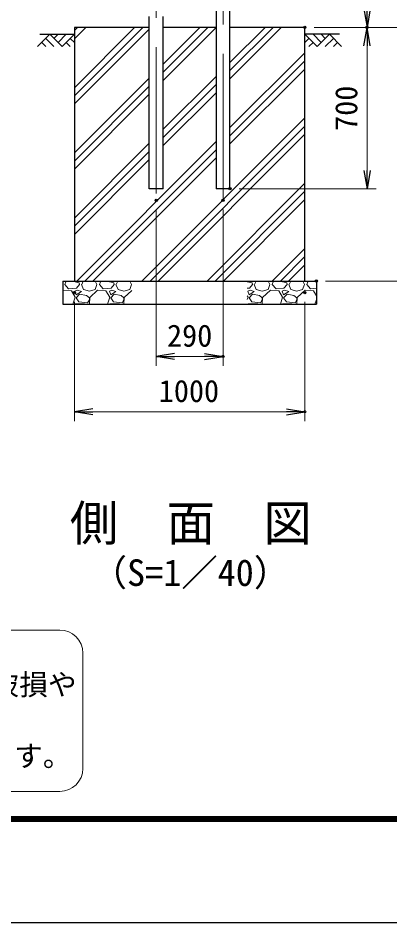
# Model space of a CAD drawing. Units: millimetres, scale not verified. Extents: x -8399 to 8401, y -5940 to 5940.
# Drawn here: x -2188 to -574, y -5940 to -2015 of the extents above; entities that cross this region are included whole.
import ezdxf
from ezdxf.enums import TextEntityAlignment as Align

# ---------------------------------------------------------------- set-up
doc = ezdxf.new("R2010")
doc.units = ezdxf.units.MM
doc.header["$LTSCALE"] = 20
doc.header["$PDMODE"] = 32
doc.header["$PDSIZE"] = 10
doc.linetypes.add('USER1', pattern=[50.8, 31.75, -6.35, 6.35, -6.35])
for name, color, linetype, lineweight in [('0-0_D-DCR-HCH', 7, 'Continuous', 13), ('0-1_D-STR1', 1, 'Continuous', 25), ('0-2_D-STR4', 7, 'Continuous', 25), ('0-3_D-BGD', 7, 'Continuous', 25), ('0-4_D-BMK', 2, 'USER1', 13), ('0-5_D-STR-DIM', 7, 'Continuous', 13), ('0-C_D-TTL-TXT', 7, 'Continuous', 13), ('0-E_D-TTL', 7, 'Continuous', 25)]:
    doc.layers.add(name, color=color, linetype=linetype, lineweight=lineweight)
doc.layers.add('0-6_0', color=7, linetype='Continuous')
doc.layers.add('0-7_Defpoints', color=8, linetype='Continuous')
doc.styles.add('ＭＳ ゴシック', font='')
doc.styles.get('ＭＳ ゴシック').set_extended_font_data('MS Gothic')

# ---------------------------------------------------------------- blocks, each defined once
blk = doc.blocks.new('_Open')
at = {"layer": '0-6_0'}
blk.add_line((-20, 3.333), (0, 0), dxfattribs=at)
blk.add_lwpolyline([(-20, -3.333), (0, 0), (-20, 0)], dxfattribs=at)

msp = doc.modelspace()

# ---------------------------------------------------------------- linework, layer by layer
at = {"layer": '0-0_D-DCR-HCH'}
for p, q in [((-1943.58, -2104.86), (-1894.27, -2055.54)), ((-1943.58, -2069.5), (-1929.62, -2055.54)), ((-1943.58, -2352.35), (-1646.78, -2055.54)), ((-1943.58, -2316.99), (-1682.13, -2055.54)), ((-1943.58, -2387.7), (-1618.83, -2062.95)), ((-1558.33, -2249.94), (-1363.94, -2055.54)), ((-1558.33, -2214.58), (-1399.29, -2055.54)), ((-1558.33, -2285.29), (-1328.83, -2055.79)), ((-1268.33, -2278.14), (-1045.74, -2055.54)), ((-1268.33, -2242.78), (-1081.09, -2055.54)), ((-1268.33, -2207.43), (-1116.45, -2055.54)), ((-2050.01, -2085.54), (-2103.22, -2138.76)), ((-2067.74, -2103.28), (-2032.11, -2138.76)), ((-2050.01, -2085.54), (-1996.79, -2138.76)), ((-2032.27, -2103.28), (-2014.53, -2085.54)), ((-2014.53, -2121.02), (-1979.06, -2085.54)), ((-1996.79, -2138.76), (-1943.58, -2085.54)), ((-1961.32, -2103.28), (-1943.58, -2120.94)), ((-890.37, -2138.76), (-943.58, -2085.54)), ((-925.84, -2103.28), (-943.58, -2120.94)), ((-872.63, -2121.02), (-908.11, -2085.54)), ((-837.16, -2085.54), (-890.37, -2138.76)), ((-854.8, -2103.37), (-872.63, -2085.54)), ((-819.42, -2103.28), (-855.06, -2138.76)), ((-837.16, -2085.54), (-783.95, -2138.76)), ((-2085.48, -2121.02), (-2067.66, -2138.76)), ((-1979.06, -2121.02), (-1961.24, -2138.76)), ((-908.11, -2121.02), (-925.93, -2138.76)), ((-801.68, -2121.02), (-819.5, -2138.76)), ((-1268.33, -2490.27), (-943.58, -2165.52)), ((-1268.33, -2525.62), (-943.58, -2200.87)), ((-1268.33, -2560.98), (-943.58, -2236.23)), ((-1943.58, -2599.83), (-1618.83, -2275.08)), ((-1558.33, -2497.43), (-1328.83, -2267.93)), ((-1943.58, -2635.19), (-1618.83, -2310.44)), ((-1558.33, -2532.78), (-1328.83, -2303.28)), ((-1943.58, -2670.54), (-1618.83, -2345.79)), ((-1558.33, -2568.14), (-1328.83, -2338.64)), ((-1650.76, -3155.54), (-943.58, -2448.36)), ((-1615.41, -3155.54), (-943.58, -2483.72)), ((-1933.61, -3155.54), (-1328.83, -2550.77)), ((-1580.05, -3155.54), (-943.58, -2519.07)), ((-1943.58, -2882.68), (-1618.83, -2557.93)), ((-1898.25, -3155.54), (-1328.83, -2586.12)), ((-1943.58, -2918.03), (-1618.83, -2593.28)), ((-1943.58, -2953.39), (-1618.83, -2628.64)), ((-1862.9, -3155.54), (-1328.83, -2621.48)), ((-1367.92, -3155.54), (-943.58, -2731.2)), ((-1332.57, -3155.54), (-943.58, -2766.56)), ((-1297.21, -3155.54), (-943.58, -2801.91)), ((-1085.08, -3155.54), (-943.58, -3014.05)), ((-1049.72, -3155.54), (-943.58, -3049.4)), ((-1014.37, -3155.54), (-943.58, -3084.76)), ((-1985.13, -3171.29), (-1980.63, -3159.29)), ((-1968.63, -3189.29), (-1985.13, -3171.29)), ((-1952.13, -3156.29), (-1980.63, -3159.29)), ((-1922.13, -3163.79), (-1952.13, -3156.29)), ((-1920.63, -3171.29), (-1934.13, -3186.29)), ((-1920.63, -3171.29), (-1922.13, -3163.79)), ((-1913.13, -3171.29), (-1904.13, -3192.29)), ((-1911.63, -3171.29), (-1904.88, -3155.54)), ((-1853.13, -3192.29), (-1845.63, -3171.29)), ((-1852.9, -3155.54), (-1845.63, -3171.29)), ((-1835.13, -3171.29), (-1830.63, -3159.29)), ((-1818.63, -3189.29), (-1835.13, -3171.29)), ((-1802.13, -3156.29), (-1830.63, -3159.29)), ((-1772.13, -3163.79), (-1802.13, -3156.29)), ((-1770.63, -3171.29), (-1784.13, -3186.29)), ((-1770.63, -3171.29), (-1772.13, -3163.79)), ((-1763.13, -3171.29), (-1754.13, -3192.29)), ((-1761.63, -3171.29), (-1754.88, -3155.54)), ((-1703.13, -3192.29), (-1695.63, -3171.29)), ((-1702.9, -3155.54), (-1695.63, -3171.29)), ((-1172.13, -3163.79), (-1193.58, -3158.42)), ((-1170.63, -3171.29), (-1184.13, -3186.29)), ((-1170.63, -3171.29), (-1172.13, -3163.79)), ((-1163.13, -3171.29), (-1154.13, -3192.29)), ((-1161.63, -3171.29), (-1154.88, -3155.54)), ((-1103.13, -3192.29), (-1095.63, -3171.29)), ((-1102.9, -3155.54), (-1095.63, -3171.29)), ((-1085.13, -3171.29), (-1080.63, -3159.29)), ((-1068.63, -3189.29), (-1085.13, -3171.29)), ((-1052.13, -3156.29), (-1080.63, -3159.29)), ((-1022.13, -3163.79), (-1052.13, -3156.29)), ((-1020.63, -3171.29), (-1034.13, -3186.29)), ((-1020.63, -3171.29), (-1022.13, -3163.79)), ((-1013.13, -3171.29), (-1004.13, -3192.29)), ((-1011.63, -3171.29), (-1004.88, -3155.54)), ((-953.13, -3192.29), (-945.63, -3171.29)), ((-952.9, -3155.54), (-945.63, -3171.29)), ((-935.13, -3171.29), (-930.63, -3159.29)), ((-918.63, -3189.29), (-935.13, -3171.29)), ((-902.13, -3156.29), (-930.63, -3159.29)), ((-893.58, -3158.42), (-902.13, -3156.29)), ((-1992.63, -3195.29), (-1993.58, -3196.16)), ((-1956.63, -3198.29), (-1992.63, -3195.29)), ((-1934.13, -3186.29), (-1968.63, -3189.29)), ((-1940.13, -3225.29), (-1956.63, -3198.29)), ((-1931.13, -3195.29), (-1941.63, -3199.79)), ((-1941.63, -3199.79), (-1935.63, -3214.79)), ((-1935.63, -3214.79), (-1913.13, -3201.29)), ((-1920.63, -3213.29), (-1935.63, -3228.29)), ((-1913.13, -3201.29), (-1931.13, -3195.29)), ((-1890.63, -3217.79), (-1920.63, -3213.29)), ((-1904.13, -3192.29), (-1878.63, -3199.79)), ((-1878.63, -3228.29), (-1890.63, -3217.79)), ((-1878.63, -3199.79), (-1853.13, -3192.29)), ((-1842.63, -3195.29), (-1877.13, -3226.79)), ((-1806.63, -3198.29), (-1842.63, -3195.29)), ((-1784.13, -3186.29), (-1818.63, -3189.29)), ((-1790.13, -3225.29), (-1806.63, -3198.29)), ((-1781.13, -3195.29), (-1791.63, -3199.79)), ((-1791.63, -3199.79), (-1785.63, -3214.79)), ((-1785.63, -3214.79), (-1763.13, -3201.29)), ((-1770.63, -3213.29), (-1785.63, -3228.29)), ((-1763.13, -3201.29), (-1781.13, -3195.29)), ((-1740.63, -3217.79), (-1770.63, -3213.29)), ((-1754.13, -3192.29), (-1728.63, -3199.79)), ((-1728.63, -3228.29), (-1740.63, -3217.79)), ((-1728.63, -3199.79), (-1703.13, -3192.29)), ((-1693.58, -3196.16), (-1727.13, -3226.79)), ((-1184.13, -3186.29), (-1193.58, -3187.11)), ((-1181.13, -3195.29), (-1191.63, -3199.79)), ((-1191.63, -3199.79), (-1185.63, -3214.79)), ((-1185.63, -3214.79), (-1163.13, -3201.29)), ((-1170.63, -3213.29), (-1185.63, -3228.29)), ((-1163.13, -3201.29), (-1181.13, -3195.29)), ((-1140.63, -3217.79), (-1170.63, -3213.29)), ((-1154.13, -3192.29), (-1128.63, -3199.79)), ((-1128.63, -3228.29), (-1140.63, -3217.79)), ((-1128.63, -3199.79), (-1103.13, -3192.29)), ((-1092.63, -3195.29), (-1127.13, -3226.79)), ((-1056.63, -3198.29), (-1092.63, -3195.29)), ((-1034.13, -3186.29), (-1068.63, -3189.29)), ((-1040.13, -3225.29), (-1056.63, -3198.29)), ((-1031.13, -3195.29), (-1041.63, -3199.79)), ((-1041.63, -3199.79), (-1035.63, -3214.79)), ((-1035.63, -3214.79), (-1013.13, -3201.29)), ((-1020.63, -3213.29), (-1035.63, -3228.29)), ((-1013.13, -3201.29), (-1031.13, -3195.29)), ((-990.63, -3217.79), (-1020.63, -3213.29)), ((-1004.13, -3192.29), (-978.63, -3199.79)), ((-978.63, -3228.29), (-990.63, -3217.79)), ((-978.63, -3199.79), (-953.13, -3192.29)), ((-942.63, -3195.29), (-977.13, -3226.79)), ((-906.63, -3198.29), (-942.63, -3195.29)), ((-893.58, -3187.11), (-918.63, -3189.29)), ((-893.58, -3219.64), (-906.63, -3198.29)), ((-1949.81, -3255.54), (-1940.13, -3225.29)), ((-1940.21, -3255.54), (-1938.63, -3253.79)), ((-1938.63, -3253.79), (-1899.63, -3253.79)), ((-1935.63, -3228.29), (-1923.63, -3246.29)), ((-1923.63, -3246.29), (-1886.13, -3250.79)), ((-1899.63, -3253.79), (-1897.09, -3255.54)), ((-1886.13, -3250.79), (-1878.63, -3237.29)), ((-1878.63, -3237.29), (-1878.63, -3228.29)), ((-1877.13, -3226.79), (-1878.5, -3255.54)), ((-1799.81, -3255.54), (-1790.13, -3225.29)), ((-1790.21, -3255.54), (-1788.63, -3253.79)), ((-1788.63, -3253.79), (-1749.63, -3253.79)), ((-1785.63, -3228.29), (-1773.63, -3246.29)), ((-1773.63, -3246.29), (-1736.13, -3250.79)), ((-1749.63, -3253.79), (-1747.09, -3255.54)), ((-1736.13, -3250.79), (-1728.63, -3237.29)), ((-1728.63, -3237.29), (-1728.63, -3228.29)), ((-1727.13, -3226.79), (-1728.5, -3255.54)), ((-1190.13, -3225.29), (-1193.58, -3219.64)), ((-1193.58, -3236.07), (-1190.13, -3225.29)), ((-1190.21, -3255.54), (-1188.63, -3253.79)), ((-1188.63, -3253.79), (-1149.63, -3253.79)), ((-1185.63, -3228.29), (-1173.63, -3246.29)), ((-1173.63, -3246.29), (-1136.13, -3250.79)), ((-1149.63, -3253.79), (-1147.09, -3255.54)), ((-1136.13, -3250.79), (-1128.63, -3237.29)), ((-1128.63, -3237.29), (-1128.63, -3228.29)), ((-1127.13, -3226.79), (-1128.5, -3255.54)), ((-1049.81, -3255.54), (-1040.13, -3225.29)), ((-1040.21, -3255.54), (-1038.63, -3253.79)), ((-1038.63, -3253.79), (-999.63, -3253.79)), ((-1035.63, -3228.29), (-1023.63, -3246.29)), ((-1023.63, -3246.29), (-986.13, -3250.79)), ((-999.63, -3253.79), (-997.09, -3255.54)), ((-986.13, -3250.79), (-978.63, -3237.29)), ((-978.63, -3237.29), (-978.63, -3228.29)), ((-977.13, -3226.79), (-978.5, -3255.54)), ((-899.81, -3255.54), (-893.58, -3236.07))]:
    msp.add_line(p, q, dxfattribs=at)
at = {"layer": '0-1_D-STR1'}
for p, q in [((-1268.33, -2755.54), (-1268.33, 2353.46)), ((-1328.83, -1505.54), (-1328.83, -2755.54)), ((-1618.83, -2755.54), (-1618.83, -2008.99)), ((-1558.33, -2755.54), (-1558.33, -2008.99)), ((-1558.33, -2755.54), (-1618.83, -2755.54)), ((-1268.33, -2755.54), (-1328.83, -2755.54))]:
    msp.add_line(p, q, dxfattribs=at)
at = {"layer": '0-2_D-STR4'}
for p, q in [((-1328.83, -2055.54), (-1558.33, -2055.54)), ((-943.58, -2055.54), (-1268.33, -2055.54)), ((-943.58, -3155.54), (-943.58, -2055.54)), ((-1993.58, -3155.54), (-893.58, -3155.54)), ((-1993.58, -3155.54), (-1993.58, -3255.54)), ((-893.58, -3155.54), (-893.58, -3255.54)), ((-1993.58, -3255.54), (-893.58, -3255.54))]:
    msp.add_line(p, q, dxfattribs=at)
msp.add_lwpolyline([(-1618.83, -2055.54), (-1943.58, -2055.54), (-1943.58, -3155.54)], dxfattribs=at)
at = {"layer": '0-3_D-BGD'}
for p, q in [((-2093.58, -2085.54), (-1943.58, -2085.54)), ((-793.58, -2085.54), (-943.58, -2085.54))]:
    msp.add_line(p, q, dxfattribs=at)
at = {"layer": '0-4_D-BMK'}
for p, q in [((-1588.58, 3954.46), (-1588.58, -2805.54)), ((-1298.58, -2805.54), (-1298.58, 2375.46))]:
    msp.add_line(p, q, dxfattribs=at)
at = {"layer": '0-5_D-STR-DIM'}
for p, q in [((-903.58, -2055.54), (-633.58, -2055.54)), ((-903.58, -2055.54), (-633.58, -2055.54)), ((-903.58, -2055.54), (-393.58, -2055.54)), ((-673.58, -2675.54), (-673.58, -2135.54)), ((-1228.33, -2755.54), (-633.58, -2755.54)), ((-1588.58, -2845.54), (-1588.58, -3522.86)), ((-1298.58, -2845.54), (-1298.58, -3522.86)), ((-853.58, -3155.54), (-393.58, -3155.54)), ((-1943.58, -3245.54), (-1943.58, -3762.86)), ((-943.58, -3245.54), (-943.58, -3762.86)), ((-1508.58, -3482.86), (-1378.58, -3482.86)), ((-1863.58, -3722.86), (-1023.58, -3722.86))]:
    msp.add_line(p, q, dxfattribs=at)
at = {"layer": '0-7_Defpoints'}
for p in [(-943.58, -2055.54), (-673.58, -2055.54), (-1268.33, -2755.54), (-1588.58, -2805.54), (-1298.58, -2805.54), (-893.58, -3155.54), (-1943.58, -3205.54), (-943.58, -3205.54), (-1298.58, -3482.86), (-943.58, -3722.86)]:
    msp.add_point(p, dxfattribs=at)
at = {"layer": '0-C_D-TTL-TXT', "color": 2}
for p, q in [((-2006.95, -4669.39), (-6898.05, -4669.39)), ((-1906.95, -5269.39), (-1906.95, -4769.39)), ((-6898.05, -5369.39), (-2006.95, -5369.39))]:
    msp.add_line(p, q, dxfattribs=at)
for centre, start, end in [((-2006.95, -4769.39), 0, 90), ((-2006.95, -5269.39), 270, 0)]:
    msp.add_arc(centre, 100, start, end, dxfattribs=at)
at = {"layer": '0-E_D-TTL', "color": 2}
msp.add_lwpolyline([(-8399.36, 5940.45), (8400.64, 5940.45), (8400.64, -5939.55), (-8399.36, -5939.55)], close=True, dxfattribs=at)
at = {"layer": '0-E_D-TTL'}
for points in [[(-7859.36, 5500.45), (7860.64, 5500.45), (7860.64, -5499.55), (-7859.36, -5499.55)], [(-7854.36, 5495.45), (7855.64, 5495.45), (7855.64, -5494.55), (-7854.36, -5494.55)], [(-7849.36, 5490.45), (7850.64, 5490.45), (7850.64, -5489.55), (-7849.36, -5489.55)], [(-7844.36, 5485.45), (7845.64, 5485.45), (7845.64, -5484.55), (-7844.36, -5484.55)], [(-7839.36, 5480.45), (7840.64, 5480.45), (7840.64, -5479.55), (-7839.36, -5479.55)]]:
    msp.add_lwpolyline(points, close=True, dxfattribs=at)

# ---------------------------------------------------------------- block references
at = {"layer": '0-5_D-STR-DIM', "xscale": 4, "yscale": 4}
for p, rotation in [((-673.58, -2055.54), 270), ((-673.58, -2055.54), 90), ((-673.58, -2755.54), 270), ((-1588.58, -3482.86), 180), ((-1943.58, -3722.86), 180)]:
    msp.add_blockref('_Open', p, dxfattribs=dict(at, rotation=rotation))
for p in [(-1298.58, -3482.86), (-943.58, -3722.86)]:
    msp.add_blockref('_Open', p, dxfattribs=at)

# ---------------------------------------------------------------- texts
at = {"layer": '0-5_D-STR-DIM', "style": 'ＭＳ ゴシック'}
msp.add_text('700', height=96.19, rotation=90, dxfattribs=at).set_placement((-687.08, -2504.54), align=Align.BOTTOM_LEFT)
for s, p in [('290', (-1541.58, -3469.36)), ('1000', (-1577.38, -3709.36))]:
    msp.add_text(s, height=96.19, dxfattribs=at).set_placement(p, align=Align.BOTTOM_LEFT)
at = {"layer": '0-C_D-TTL-TXT', "style": 'ＭＳ ゴシック'}
for s, height, p in [('側\u3000面\u3000図', 154, (-1963.38, -4328.77)), ('（S=1／40）', 115.4, (-1872.41, -4512.72)), ('凍結の恐れがある場所への設置は、内部に溜まった雨水等の凍結融解により支柱の破損や', 91.35, (-6917.69, -4978.74)), ('施工による水仕舞い不備で起こる支柱・基礎の破損について当社は責任を負いかねます。 ', 91.35, (-6939.89, -5288.57))]:
    msp.add_text(s, height=height, dxfattribs=at).set_placement(p, align=Align.BOTTOM_LEFT)

doc.saveas('drawing.dxf')
